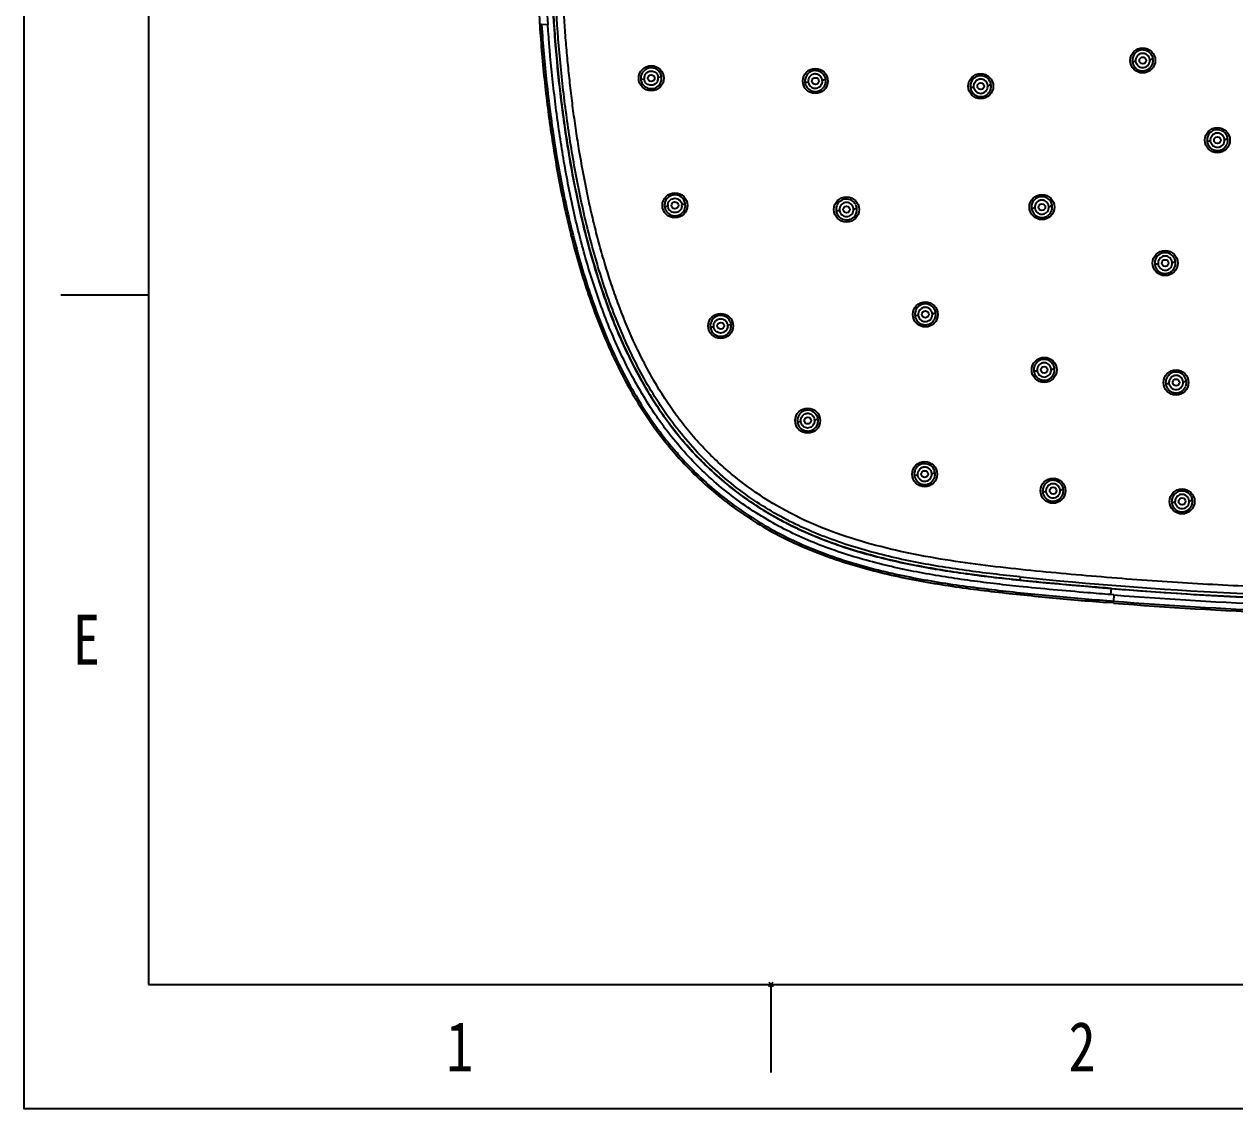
# Model space of a CAD drawing. Header units: inches. Extents: x 440 to 1212, y -520 to 27.
# Drawn here: x 440.1 to 618.9, y -519.3 to -359.1 of the extents above; entities that cross this region are included whole.
import ezdxf

# ---------------------------------------------------------------- set-up
doc = ezdxf.new("R2010")
doc.units = ezdxf.units.IN
doc.header["$LTSCALE"] = 1.21
doc.header["$MEASUREMENT"] = 0
doc.header["$PDMODE"] = 3
doc.header["$PDSIZE"] = 0.3125
doc.layers.get('0').update_dxf_attribs({"linetype": 'CONTINUOUS'})
doc.layers.add('FORM', color=7, linetype='CONTINUOUS')
doc.styles.get("Standard").update_dxf_attribs({"font": 'txt', "width": 0.8})

msp = doc.modelspace()

# ---------------------------------------------------------------- linework, layer by layer
at = {"color": 7, "linetype": 'Continuous'}
for p, q in [((516.22, -359.13), (516.5, -359.11)), ((516.22, -359.13), (516.23, -359.26)), ((516.5, -359.11), (516.51, -359.23)), ((517.43, -359.17), (516.51, -359.23)), ((603.73, -364.62), (604, -364.6)), ((606.8, -364.3), (606.53, -364.33)), ((531.16, -367.25), (531.64, -367.2)), ((533.95, -366.96), (533.73, -366.98)), ((534.23, -366.93), (533.95, -366.96)), ((555.39, -367.67), (555.65, -367.65)), ((555.65, -367.65), (555.87, -367.62)), ((558.19, -367.38), (557.96, -367.4)), ((558.46, -367.35), (558.19, -367.38)), ((582.88, -368.11), (582.61, -368.14)), ((579.82, -368.43), (580.08, -368.41)), ((614.76, -376.4), (615.03, -376.37)), ((617.83, -376.08), (617.56, -376.11)), ((534.66, -386.03), (534.93, -386.01)), ((534.93, -386.01), (535.14, -385.99)), ((537.46, -385.74), (537.23, -385.77)), ((537.73, -385.71), (537.46, -385.74)), ((591.91, -385.97), (591.64, -386)), ((560, -386.64), (560.26, -386.62)), ((563.06, -386.33), (562.79, -386.36)), ((588.85, -386.29), (589.11, -386.27)), ((607.04, -394.55), (607.31, -394.53)), ((610.11, -394.24), (609.84, -394.27)), ((571.63, -402.13), (571.89, -402.11)), ((574.7, -401.82), (574.43, -401.85)), ((541.42, -403.83), (541.68, -403.81)), ((544.48, -403.52), (544.21, -403.55)), ((589.19, -410.32), (589.45, -410.3)), ((592.25, -410.01), (591.99, -410.04)), ((608.66, -412.18), (608.92, -412.16)), ((611.72, -411.88), (611.46, -411.91)), ((554.27, -417.82), (554.53, -417.8)), ((557.33, -417.51), (557.06, -417.54)), ((574.61, -425.41), (574.34, -425.45)), ((571.54, -425.72), (571.8, -425.7)), ((590.49, -428.17), (590.75, -428.15)), ((593.56, -427.87), (593.29, -427.9)), ((609.55, -429.75), (609.81, -429.73)), ((612.61, -429.45), (612.35, -429.48)), ((587.17, -440.74), (587.12, -441.22)), ((600.6, -442.45), (600.52, -443.36)), ((599.93, -444.52), (599.95, -444.24)), ((600.93, -444.6), (599.93, -444.52)), ((599.95, -444.24), (600.28, -444.27)), ((600.28, -444.27), (600.62, -444.29)), ((601.02, -443.4), (600.52, -443.36)), ((600.62, -444.29), (600.95, -444.32)), ((601.02, -443.4), (600.95, -444.32))]:
    msp.add_line(p, q, dxfattribs=at)
for centre, radius in [((605.27, -364.46), 1.85), ((605.27, -364.46), 0.499), ((532.69, -367.09), 1.85), ((556.92, -367.51), 1.85), ((581.35, -368.27), 1.85), ((532.7, -367.09), 0.499), ((556.93, -367.51), 0.499), ((581.35, -368.27), 0.499), ((616.3, -376.24), 1.85), ((616.3, -376.24), 0.499), ((536.19, -385.87), 1.85), ((590.38, -386.13), 1.85), ((536.2, -385.87), 0.499), ((561.53, -386.48), 1.85), ((561.53, -386.48), 0.499), ((590.38, -386.13), 0.499), ((608.58, -394.4), 1.85), ((608.58, -394.39), 0.499), ((573.16, -401.98), 1.85), ((542.95, -403.68), 1.85), ((573.17, -401.97), 0.499), ((542.95, -403.67), 0.499), ((590.72, -410.17), 1.85), ((590.72, -410.16), 0.499), ((610.19, -412.03), 1.85), ((610.19, -412.02), 0.499), ((555.8, -417.67), 1.85), ((555.8, -417.66), 0.499), ((573.07, -425.57), 1.85), ((573.07, -425.56), 0.499), ((592.02, -428.02), 1.85), ((592.03, -428.01), 0.499), ((611.08, -429.6), 1.85), ((611.08, -429.59), 0.499)]:
    msp.add_circle(centre, radius, dxfattribs=at)
for centre, radius, start, end in [((695.44, -347.82), 179.58, 180.0613, 183.6104), ((693.93, -347.82), 176.87, 180.0644, 183.6805), ((605.28, -364.46), 1.55, 158.2813, 179.8975), ((605.23, -364.47), 1.51, 179.8079, 185.9543), ((605.27, -364.46), 1.54, 27.7076, 158.2094), ((593.24, -259.45), 105.69, 275.8399, 275.9621), ((605.27, -364.46), 1.05, 173.8996, 185.9393), ((597.25, -277.04), 87.78, 275.9255, 276.0722), ((605.26, -364.46), 1.05, 353.8997, 5.939), ((605.26, -364.46), 1.55, 6.0213, 27.6364), ((605.25, -364.46), 1.56, 338.387, 359.8474), ((605.29, -364.46), 1.51, 359.912, 5.9391), ((532.69, -367.09), 1.54, 27.783, 158.2327), ((532.68, -367.09), 1.55, 6.1074, 27.7129), ((556.93, -367.51), 1.54, 27.7482, 158.2206), ((532.7, -367.09), 1.55, 158.3047, 179.9121), ((532.66, -367.09), 1.51, 179.8229, 186.0061), ((532.7, -367.09), 1.55, 186.0926, 207.7066), ((532.69, -367.09), 1.54, 207.7782, 338.2705), ((532.68, -367.09), 1.55, 338.3402, 359.9533), ((532.72, -367.09), 1.51, 359.895, 6.026), ((556.94, -367.51), 1.55, 158.2927, 179.904), ((556.89, -367.51), 1.51, 179.8149, 185.9811), ((556.93, -367.51), 1.55, 186.0672, 207.6855), ((556.93, -367.51), 1.54, 207.7568, 338.2738), ((556.92, -367.51), 1.05, 173.7149, 185.9697), ((556.91, -367.51), 1.05, 353.715, 5.9695), ((556.92, -367.51), 1.55, 6.068, 27.6776), ((556.92, -367.51), 1.55, 338.3436, 359.9613), ((556.95, -367.51), 1.51, 359.9041, 5.9865), ((581.36, -368.27), 1.55, 158.2798, 179.8951), ((581.35, -368.27), 1.54, 27.7114, 158.2077), ((581.35, -368.27), 1.05, 173.8932, 185.9408), ((574, -287.16), 81.44, 275.9123, 276.071), ((581.34, -368.27), 1.05, 353.8933, 5.9406), ((581.34, -368.27), 1.55, 6.0266, 27.6404), ((581.38, -368.27), 1.51, 359.9139, 5.9448), ((581.32, -368.28), 1.51, 179.8061, 185.9556), ((569.01, -260.28), 108.69, 275.8445, 275.963), ((581.33, -368.27), 1.56, 338.3886, 359.8491), ((616.3, -376.24), 1.54, 27.628, 158.1746), ((616.31, -376.24), 1.55, 158.247, 179.8704), ((616.27, -376.24), 1.51, 179.7896, 183.8443), ((616.24, -376.24), 1.49, 183.8492, 185.9098), ((609.8, -323.53), 53.1, 275.6486, 275.8922), ((616.3, -376.24), 1.05, 173.8326, 185.8669), ((612.25, -326.55), 49.85, 275.854, 276.1119), ((616.29, -376.24), 1.05, 353.8327, 5.8666), ((616.29, -376.24), 1.55, 5.9338, 27.5561), ((616.28, -376.23), 1.56, 338.4015, 359.8745), ((616.34, -376.23), 1.5, 3.8756, 5.8641), ((616.32, -376.24), 1.52, 359.946, 3.8717), ((536.21, -385.88), 1.55, 158.2772, 179.8908), ((536.16, -385.88), 1.51, 179.8027, 185.957), ((536.21, -385.87), 1.55, 186.0427, 207.6655), ((536.2, -385.87), 1.54, 27.7183, 158.2048), ((536.19, -385.88), 1.05, 173.6019, 185.94), ((536.18, -385.88), 1.05, 353.602, 5.9399), ((536.19, -385.88), 1.55, 6.0363, 27.6476), ((536.19, -385.87), 1.55, 338.3517, 359.9743), ((536.22, -385.87), 1.51, 359.9174, 5.9553), ((561.54, -386.49), 1.55, 158.2545, 179.8741), ((561.53, -386.48), 1.54, 27.6598, 158.1818), ((561.52, -386.49), 1.55, 5.9711, 27.5885), ((590.39, -386.13), 1.55, 158.2328, 179.858), ((590.38, -386.13), 1.54, 27.603, 158.1599), ((590.38, -386.14), 1.05, 173.8015, 185.8428), ((587.24, -344.98), 41.26, 275.8114, 276.124), ((590.37, -386.14), 1.05, 353.8016, 5.8425), ((590.37, -386.13), 1.55, 5.9077, 27.5311), ((590.42, -386.13), 1.5, 3.8628, 5.8385), ((590.4, -386.13), 1.52, 359.9584, 3.8589), ((536.2, -385.87), 1.54, 207.7367, 338.2823), ((561.5, -386.49), 1.51, 179.7941, 183.8591), ((561.48, -386.49), 1.49, 183.8641, 185.9299), ((561.54, -386.48), 1.55, 185.9993, 207.6298), ((561.53, -386.48), 1.54, 207.7005, 338.2909), ((553.82, -322.29), 64.65, 275.7144, 275.913), ((561.53, -386.49), 1.05, 173.8416, 185.8913), ((554.24, -306.03), 80.78, 275.921, 276.0824), ((561.52, -386.49), 1.05, 353.8417, 5.8912), ((561.52, -386.48), 1.55, 338.3603, 359.991), ((561.57, -386.48), 1.5, 3.8996, 5.9027), ((561.55, -386.48), 1.52, 359.9414, 3.8956), ((590.35, -386.13), 1.51, 179.7781, 183.8267), ((590.33, -386.14), 1.49, 183.8317, 185.8891), ((584.67, -340.88), 45.6, 275.5836, 275.8664), ((590.36, -386.13), 1.56, 338.4091, 359.8864), ((608.58, -394.4), 1.54, 27.5281, 158.1278), ((608.59, -394.4), 1.55, 158.2011, 179.8333), ((608.55, -394.4), 1.51, 179.7539, 183.7813), ((608.53, -394.4), 1.49, 183.7862, 185.8327), ((604.25, -362.21), 32.46, 275.4037, 275.8019), ((608.58, -394.4), 1.05, 173.7394, 185.775), ((606.49, -363.26), 31.19, 275.75, 276.1624), ((608.57, -394.4), 1.05, 353.7395, 5.7746), ((608.57, -394.4), 1.55, 5.8248, 27.4555), ((608.56, -394.39), 1.56, 338.4224, 359.9114), ((608.62, -394.39), 1.5, 3.8163, 5.7549), ((608.6, -394.39), 1.52, 359.984, 3.8125), ((542.95, -403.67), 1.54, 27.6395, 158.1715), ((573.18, -401.98), 1.55, 158.2115, 179.8407), ((573.14, -401.98), 1.51, 179.7619, 183.7982), ((573.11, -401.98), 1.49, 183.8031, 185.8542), ((573.17, -401.97), 1.54, 27.5582, 158.1382), ((568.39, -365.55), 36.73, 275.4741, 275.8248), ((573.16, -401.98), 1.05, 173.7583, 185.8008), ((570.85, -368.65), 33.39, 275.7602, 276.147), ((573.16, -401.98), 1.05, 353.7584, 5.8005), ((573.16, -401.98), 1.55, 5.8591, 27.4859), ((573.15, -401.97), 1.56, 338.4204, 359.9041), ((573.21, -401.97), 1.5, 3.837, 5.7901), ((573.19, -401.97), 1.52, 359.9766, 3.8332), ((542.96, -403.68), 1.55, 158.2444, 179.8657), ((542.92, -403.68), 1.51, 179.7864, 183.8457), ((542.9, -403.68), 1.49, 183.8507, 185.9136), ((542.96, -403.67), 1.55, 185.9826, 207.6162), ((536.11, -347.69), 56.4, 275.6698, 275.8932), ((542.95, -403.68), 1.05, 173.8209, 185.872), ((536.95, -335.51), 68.42, 275.901, 276.0918), ((542.94, -403.68), 1.05, 353.821, 5.8719), ((542.94, -403.68), 1.55, 5.9493, 27.568), ((542.94, -403.67), 1.55, 338.3653, 359.9993), ((542.99, -403.67), 1.5, 3.8883, 5.8813), ((542.97, -403.67), 1.52, 359.9501, 3.8843), ((542.95, -403.67), 1.54, 207.6868, 338.2961), ((590.72, -410.16), 1.54, 27.4699, 158.1003), ((590.73, -410.17), 1.55, 158.1742, 179.8116), ((590.69, -410.17), 1.51, 179.733, 183.7448), ((590.67, -410.17), 1.49, 183.7496, 185.7881), ((587.02, -383.9), 26.51, 275.2618, 275.7488), ((590.72, -410.17), 1.05, 173.683, 185.7212), ((589.24, -384.77), 25.42, 275.6862, 276.1928), ((590.71, -410.17), 1.05, 353.6831, 5.7208), ((590.71, -410.17), 1.55, 5.7615, 27.3969), ((590.71, -410.16), 1.55, 338.3876, 359.9814), ((590.76, -410.16), 1.5, 3.7826, 5.6923), ((590.74, -410.16), 1.52, 0.007, 3.7789), ((610.16, -412.03), 1.51, 179.7169, 183.7151), ((610.14, -412.03), 1.49, 183.7199, 185.7514), ((606.86, -389.33), 22.93, 275.1433, 275.7075), ((610.19, -412.04), 1.05, 173.6415, 185.677), ((609.01, -389.5), 22.54, 275.6482, 276.2185), ((610.19, -412.04), 1.05, 353.6416, 5.6765), ((610.18, -412.02), 1.55, 338.3958, 359.9979), ((610.23, -412.02), 1.5, 3.7519, 5.6374), ((610.21, -412.02), 1.52, 0.0237, 3.7483), ((555.8, -417.66), 1.54, 27.5421, 158.1303), ((555.81, -417.67), 1.55, 158.2038, 179.8344), ((555.77, -417.67), 1.51, 179.7561, 183.7881), ((555.75, -417.67), 1.49, 183.793, 185.8419), ((555.81, -417.66), 1.55, 185.9102, 207.557), ((555.8, -417.66), 1.54, 207.627, 338.3138), ((551.27, -383.54), 34.41, 275.4359, 275.8099), ((555.8, -417.67), 1.05, 173.7422, 185.785), ((553.72, -386.58), 31.14, 275.7415, 276.1564), ((555.79, -417.67), 1.05, 353.7423, 5.7848), ((555.79, -417.67), 1.55, 5.8417, 27.4698), ((555.79, -417.66), 1.55, 338.3827, 0.0304), ((555.84, -417.66), 1.5, 3.8279, 5.7731), ((555.82, -417.66), 1.52, 359.983, 3.8241), ((573.08, -425.57), 1.55, 158.1616, 179.8014), ((573.07, -425.57), 1.54, 27.4425, 158.0875), ((573.06, -425.57), 1.55, 5.7315, 27.3691), ((573.11, -425.56), 1.5, 3.7665, 5.6625), ((573.05, -425.57), 1.51, 179.7237, 183.7281), ((573.02, -425.57), 1.49, 183.733, 185.7677), ((569.59, -401.36), 24.44, 275.1967, 275.725), ((573.07, -425.57), 1.05, 173.6563, 185.6943), ((571.81, -402.17), 23.41, 275.6602, 276.2103), ((573.07, -425.57), 1.05, 353.6564, 5.6939), ((573.06, -425.56), 1.55, 338.3944, 359.9921), ((573.1, -425.56), 1.52, 0.0179, 3.7629), ((592.03, -428.02), 1.54, 27.3684, 158.0541), ((592.04, -428.02), 1.55, 158.1287, 179.7751), ((592, -428.02), 1.51, 179.6983, 183.6824), ((591.97, -428.02), 1.49, 183.6872, 185.7115), ((589, -408.21), 20.01, 275.0145, 275.6607), ((592.03, -428.03), 1.05, 173.5895, 185.6271), ((591.15, -408.35), 19.66, 275.5955, 276.2493), ((592.02, -428.03), 1.05, 353.5897, 5.6266), ((592.02, -428.02), 1.55, 5.6498, 27.2944), ((592.01, -428.01), 1.55, 338.4073, 0.0185), ((592.07, -428.01), 1.5, 3.7208, 5.5797), ((592.05, -428.01), 1.52, 0.0446, 3.7172), ((611.09, -429.6), 1.55, 158.1056, 179.7567), ((611.08, -429.6), 1.54, 27.3158, 158.0306), ((611.07, -429.6), 1.55, 5.5917, 27.2413), ((611.05, -429.6), 1.51, 179.6801, 183.6498), ((611.03, -429.6), 1.49, 183.6545, 185.6715), ((608.3, -412.06), 17.73, 274.8851, 275.6152), ((611.08, -429.61), 1.05, 173.5422, 185.5797), ((610.41, -411.91), 17.68, 275.5498, 276.2764), ((611.08, -429.61), 1.05, 353.5424, 5.579), ((611.07, -429.59), 1.55, 338.4165, 0.037), ((611.12, -429.59), 1.5, 3.6882, 5.5209), ((611.1, -429.59), 1.52, 0.0634, 3.6848), ((649.34, 166.5), 610.9, 264.15441, 269.99604), ((649.25, 164.92), 608.83, 264.14675, 270.00363), ((646.46, 117.46), 561.79, 265.3175, 265.762), ((647.02, 125.09), 569.44, 265.7624, 266.3699), ((647.89, 138.97), 583.35, 266.37143, 267.78133), ((649.32, 166.47), 612.99, 265.47229, 269.99754), ((649.37, 167.62), 613.86, 265.47623, 269.99328), ((648.75, 152.49), 597.8, 265.42018, 270.05164)]:
    msp.add_arc(centre, radius, start, end, dxfattribs=at)
for points, knots in [([(517.98, -348), (517.99, -349.41), (518.03, -352.21), (518.17, -356.41), (518.42, -360.59), (518.77, -364.77), (519.14, -368.24), (519.48, -371.01), (519.84, -373.78), (520.36, -377.24), (521.3, -382.73), (522.47, -388.17), (523.89, -393.53), (525.1, -397.49), (526.47, -401.39), (528, -405.2), (529.73, -408.92), (531.65, -412.52), (533.43, -415.4), (534.98, -417.61), (536.59, -419.75), (538.76, -422.3), (541.6, -425.14), (544.66, -427.75), (547.92, -430.1), (550.79, -431.84), (553.17, -433.09), (555.6, -434.25), (558.72, -435.53), (563.87, -437.27), (570.55, -438.93), (578.77, -440.29), (584.32, -440.93), (587.12, -441.22)], [0, 0, 0, 0, 0.031883, 0.063739, 0.095548, 0.127315, 0.159069, 0.174951, 0.19084, 0.222622, 0.254378, 0.317672, 0.349173, 0.380561, 0.411831, 0.44299, 0.474059, 0.505005, 0.53577, 0.551081, 0.566348, 0.596783, 0.627174, 0.657614, 0.688116, 0.718643, 0.733907, 0.74918, 0.779805, 0.810615, 0.872903, 0.936074, 1, 1, 1, 1]), ([(579.36, -440.31), (578.07, -440.13), (575.51, -439.74), (571.68, -439.06), (567.87, -438.25), (564.1, -437.28), (560.38, -436.12), (556.73, -434.75), (553.19, -433.14), (549.78, -431.27), (546.53, -429.13), (543.44, -426.75), (540.55, -424.14), (537.89, -421.32), (535.44, -418.3), (533.23, -415.1), (531.23, -411.76), (529.45, -408.33), (527.85, -404.84), (526.43, -401.28), (525.17, -397.66), (523.66, -392.77), (522.08, -386.55), (520.85, -380.24), (520.04, -375.14), (519.34, -370.03), (518.64, -363.62), (518.11, -355.9), (517.98, -350.74), (517.98, -348.16)], [0, 0, 0, 0, 0.031416, 0.062802, 0.094183, 0.12561, 0.157107, 0.18857, 0.219908, 0.251137, 0.282531, 0.314091, 0.345457, 0.376671, 0.40794, 0.439424, 0.470892, 0.502044, 0.532999, 0.563882, 0.594767, 0.625704, 0.687799, 0.750156, 0.781392, 0.812629, 0.875053, 0.937476, 1, 1, 1, 1]), ([(587.17, -440.74), (584.5, -440.47), (579.16, -439.85), (572.51, -438.78), (567.22, -437.61), (563.26, -436.54), (559.33, -435.25), (556.13, -433.96), (553.64, -432.79), (551.19, -431.51), (548.23, -429.73), (544.86, -427.29), (541.7, -424.59), (538.79, -421.63), (536.14, -418.44), (533.75, -415.05), (531.62, -411.49), (529.73, -407.83), (528.05, -404.09), (526.57, -400.27), (524.82, -395.1), (523.38, -389.83), (522.18, -384.5), (521.4, -380.49), (520.73, -376.47), (519.95, -371.09), (519.17, -364.33), (518.59, -356.18), (518.46, -350.73), (518.46, -348)], [0, 0, 0, 0, 0.061371, 0.122921, 0.153934, 0.185237, 0.216746, 0.248299, 0.264063, 0.279822, 0.311407, 0.343127, 0.374828, 0.406397, 0.437896, 0.469562, 0.501191, 0.532566, 0.563798, 0.594982, 0.626179, 0.688674, 0.719893, 0.751019, 0.782082, 0.813134, 0.875329, 0.937634, 1, 1, 1, 1]), ([(649.29, -442.83), (647.3, -442.83), (643.3, -442.81), (637.32, -442.72), (631.33, -442.57), (625.34, -442.36), (619.36, -442.1), (613.38, -441.77), (607.4, -441.39), (601.43, -440.95), (595.46, -440.45), (589.5, -439.89), (583.54, -439.27), (577.6, -438.5), (571.69, -437.49), (565.85, -436.16), (560.11, -434.41), (554.56, -432.13), (549.32, -429.2), (545.29, -426.24), (542.3, -423.6), (540.18, -421.47), (538.2, -419.22), (535.75, -416.07), (533.58, -412.71), (531.67, -409.2), (529.9, -405.62), (528.36, -401.93), (527.01, -398.17), (526.09, -395.32), (525.25, -392.45), (524.48, -389.55), (523.78, -386.64), (522.94, -382.74), (522.22, -378.81), (521.6, -374.87), (521.18, -371.9), (520.81, -368.93), (520.54, -366.45), (520.34, -364.46), (520.21, -362.97), (520.08, -361.48), (519.97, -359.98), (519.88, -358.49), (519.79, -356.99), (519.73, -355.75), (519.69, -354.75), (519.65, -353.75), (519.62, -352.51), (519.59, -351.26), (519.57, -350.26), (519.55, -349.26), (519.55, -348.51), (519.55, -348.02)], [0, 0, 0, 0, 0.03125, 0.062501, 0.093751, 0.125001, 0.156252, 0.187502, 0.218752, 0.250003, 0.281253, 0.312503, 0.343754, 0.375004, 0.406255, 0.437504, 0.468754, 0.500001, 0.531246, 0.562489, 0.578118, 0.593747, 0.609375, 0.625003, 0.656247, 0.671874, 0.6875, 0.718747, 0.734372, 0.749998, 0.765624, 0.781249, 0.796874, 0.8125, 0.843749, 0.859374, 0.874999, 0.890624, 0.906249, 0.914062, 0.921874, 0.929687, 0.937499, 0.945312, 0.953124, 0.960937, 0.964843, 0.96875, 0.976562, 0.984375, 0.988281, 0.992187, 1, 1, 1, 1]), ([(516.23, -359.26), (516.41, -362.1), (516.78, -366.36), (517.46, -372.02), (518.06, -376.25), (518.75, -380.47), (519.82, -386.07), (521.14, -391.62), (522.75, -397.09), (524.12, -401.14), (525.67, -405.12), (527.42, -409.03), (529.38, -412.83), (532.32, -417.71), (536.66, -423.4), (542.91, -429.29), (550.03, -434.08), (557.85, -437.62), (564.68, -439.69), (570.24, -440.95), (574.45, -441.72), (578.67, -442.36), (582.91, -442.9), (587.16, -443.36), (591.41, -443.78), (595.67, -444.17), (598.51, -444.41), (599.93, -444.52)], [0, 0, 0, 0, 0.062493, 0.093747, 0.125003, 0.156256, 0.187505, 0.250004, 0.281258, 0.312516, 0.343773, 0.375035, 0.406301, 0.437563, 0.500056, 0.562545, 0.625032, 0.687524, 0.750017, 0.781271, 0.812523, 0.843772, 0.875018, 0.906266, 0.937512, 0.968756, 1, 1, 1, 1]), ([(516.51, -359.23), (516.6, -360.65), (516.81, -363.48), (517.23, -367.72), (517.74, -371.95), (518.33, -376.17), (519.02, -380.38), (519.82, -384.56), (520.75, -388.72), (521.8, -392.85), (523, -396.94), (524.82, -402.33), (526.99, -407.59), (529.61, -412.64), (531.81, -416.3), (533.86, -419.21), (535.63, -421.44), (537.49, -423.59), (539.97, -426.14), (543.2, -428.94), (546.65, -431.45), (550.29, -433.68), (554.1, -435.61), (558.04, -437.25), (562.08, -438.62), (566.19, -439.75), (570.35, -440.68), (574.54, -441.45), (578.76, -442.09), (582.98, -442.62), (587.22, -443.09), (591.46, -443.51), (595.7, -443.89), (598.53, -444.13), (599.95, -444.24)], [0, 0, 0, 0, 0.031235, 0.062474, 0.093715, 0.124952, 0.156189, 0.187429, 0.218669, 0.249911, 0.281155, 0.312402, 0.3749, 0.406161, 0.437437, 0.468704, 0.484338, 0.499975, 0.531247, 0.56252, 0.593797, 0.625071, 0.656336, 0.687604, 0.718858, 0.750103, 0.781345, 0.812584, 0.843822, 0.875058, 0.906295, 0.937531, 0.968766, 1, 1, 1, 1]), ([(587, -442.15), (585.74, -442.02), (583.21, -441.74), (579.43, -441.25), (575.66, -440.69), (571.9, -440.04), (568.16, -439.25), (564.44, -438.32), (560.76, -437.21), (557.14, -435.9), (553.61, -434.36), (550.2, -432.57), (546.93, -430.52), (543.82, -428.23), (540.88, -425.72), (538.16, -422.99), (536.08, -420.56), (534.52, -418.52), (533.03, -416.43), (531.31, -413.72), (529.45, -410.37), (527.79, -406.95), (525.81, -402.32), (523.73, -396.39), (521.73, -389.11), (520.42, -382.95), (519.56, -377.98), (518.98, -374.23), (518.49, -370.48), (517.91, -365.46), (517.59, -361.69), (517.43, -359.17)], [0, 0, 0, 0, 0.031221, 0.062448, 0.09369, 0.124959, 0.156274, 0.187676, 0.219202, 0.250781, 0.282322, 0.313772, 0.345314, 0.377078, 0.408754, 0.440238, 0.47169, 0.487457, 0.503274, 0.534936, 0.566322, 0.597399, 0.628318, 0.690001, 0.7518, 0.813788, 0.844835, 0.875893, 0.90694, 0.937967, 1, 1, 1, 1]), ([(603.73, -364.62), (603.74, -364.67), (603.77, -364.86), (603.84, -365.05), (603.9, -365.18)], [0, 0, 0, 0, 0.251343, 1, 1, 1, 1]), ([(606.31, -364.35), (606.29, -364.23), (606.24, -364.04), (606.1, -363.82), (605.93, -363.63), (605.7, -363.5), (605.46, -363.43), (605.26, -363.41), (605.07, -363.43), (604.83, -363.49), (604.6, -363.63), (604.43, -363.82), (604.29, -364.04), (604.24, -364.23), (604.22, -364.35)], [0, 0, 0, 0, 0.124763, 0.187349, 0.250009, 0.374811, 0.437427, 0.500078, 0.562721, 0.625318, 0.75009, 0.812723, 0.875298, 1, 1, 1, 1]), ([(604.22, -364.57), (604.24, -364.7), (604.29, -364.89), (604.43, -365.11), (604.6, -365.29), (604.88, -365.46), (605.26, -365.54), (605.65, -365.47), (605.98, -365.26), (606.22, -364.95), (606.29, -364.7), (606.31, -364.58)], [0, 0, 0, 0, 0.12495, 0.187647, 0.250406, 0.375398, 0.500341, 0.625247, 0.750227, 0.875089, 1, 1, 1, 1]), ([(531.74, -366.64), (531.76, -366.59), (531.82, -366.49), (531.93, -366.36), (532.05, -366.24), (532.2, -366.15), (532.36, -366.09), (532.58, -366.04), (532.86, -366.04), (533.19, -366.15), (533.42, -366.32), (533.56, -366.5), (533.64, -366.65), (533.69, -366.81), (533.72, -366.92), (533.73, -366.98)], [0, 0, 0, 0, 0.062602, 0.125304, 0.187639, 0.250051, 0.31278, 0.375551, 0.50023, 0.624864, 0.749836, 0.812368, 0.874812, 0.93747, 1, 1, 1, 1]), ([(603.9, -365.18), (603.97, -365.31), (604.1, -365.49), (604.32, -365.68), (604.56, -365.84), (604.84, -365.95), (605.13, -366), (605.42, -366.01), (605.78, -365.93), (606.18, -365.73), (606.5, -365.43), (606.64, -365.17), (606.7, -365.03)], [0, 0, 0, 0, 0.124667, 0.187067, 0.249554, 0.374547, 0.437183, 0.499698, 0.624231, 0.749109, 0.87464, 1, 1, 1, 1]), ([(531.74, -366.64), (531.7, -366.72), (531.64, -366.91), (531.63, -367.1), (531.64, -367.2)], [0, 0, 0, 0, 0.499993, 1, 1, 1, 1]), ([(533.63, -367.54), (533.6, -367.59), (533.54, -367.69), (533.44, -367.82), (533.31, -367.94), (533.17, -368.03), (533.01, -368.09), (532.79, -368.14), (532.5, -368.14), (532.18, -368.03), (531.95, -367.86), (531.81, -367.68), (531.7, -367.48), (531.66, -367.31), (531.64, -367.2)], [0, 0, 0, 0, 0.062604, 0.125317, 0.187688, 0.250135, 0.312876, 0.375658, 0.50038, 0.62505, 0.750009, 0.812587, 0.875095, 1, 1, 1, 1]), ([(533.63, -367.54), (533.67, -367.46), (533.73, -367.27), (533.74, -367.08), (533.73, -366.98)], [0, 0, 0, 0, 0.499992, 1, 1, 1, 1]), ([(557.96, -367.4), (557.95, -367.28), (557.89, -367.09), (557.76, -366.87), (557.58, -366.68), (557.36, -366.55), (557.11, -366.48), (556.92, -366.46), (556.73, -366.47), (556.48, -366.54), (556.26, -366.68), (556.08, -366.87), (555.95, -367.08), (555.89, -367.27), (555.87, -367.4)], [0, 0, 0, 0, 0.12477, 0.187358, 0.250019, 0.374819, 0.437433, 0.500081, 0.56272, 0.625314, 0.750084, 0.812716, 0.875292, 1, 1, 1, 1]), ([(555.87, -367.62), (555.89, -367.75), (555.94, -367.94), (556.08, -368.15), (556.25, -368.34), (556.53, -368.51), (556.91, -368.59), (557.3, -368.52), (557.63, -368.31), (557.87, -368), (557.94, -367.75), (557.96, -367.63)], [0, 0, 0, 0, 0.124956, 0.187655, 0.250414, 0.375405, 0.500344, 0.625244, 0.750221, 0.875083, 1, 1, 1, 1]), ([(582.39, -368.17), (582.37, -368.04), (582.32, -367.85), (582.18, -367.63), (582.01, -367.44), (581.78, -367.31), (581.54, -367.24), (581.35, -367.22), (581.15, -367.24), (580.91, -367.31), (580.68, -367.44), (580.51, -367.63), (580.37, -367.85), (580.32, -368.04), (580.3, -368.16)], [0, 0, 0, 0, 0.124766, 0.187353, 0.250014, 0.374816, 0.437432, 0.500082, 0.562724, 0.625319, 0.750089, 0.812722, 0.875297, 1, 1, 1, 1]), ([(579.82, -368.43), (579.82, -368.48), (579.85, -368.67), (579.92, -368.86), (579.99, -368.99)], [0, 0, 0, 0, 0.251342, 1, 1, 1, 1]), ([(579.99, -368.99), (580.05, -369.12), (580.18, -369.3), (580.4, -369.49), (580.65, -369.65), (580.92, -369.76), (581.21, -369.81), (581.5, -369.82), (581.86, -369.75), (582.26, -369.54), (582.58, -369.24), (582.73, -368.98), (582.78, -368.84)], [0, 0, 0, 0, 0.124647, 0.187039, 0.249519, 0.374501, 0.437132, 0.499645, 0.624181, 0.749069, 0.874616, 1, 1, 1, 1]), ([(580.3, -368.38), (580.32, -368.51), (580.37, -368.7), (580.51, -368.92), (580.68, -369.1), (580.96, -369.28), (581.34, -369.35), (581.73, -369.28), (582.06, -369.07), (582.3, -368.76), (582.37, -368.51), (582.39, -368.39)], [0, 0, 0, 0, 0.124953, 0.187651, 0.250411, 0.375403, 0.500344, 0.625249, 0.750226, 0.875087, 1, 1, 1, 1]), ([(617.34, -376.14), (617.32, -376.01), (617.27, -375.82), (617.13, -375.6), (616.96, -375.41), (616.74, -375.28), (616.49, -375.21), (616.3, -375.19), (616.1, -375.2), (615.86, -375.27), (615.63, -375.41), (615.46, -375.6), (615.32, -375.81), (615.27, -376), (615.25, -376.13)], [0, 0, 0, 0, 0.124761, 0.187346, 0.250007, 0.37481, 0.437428, 0.50008, 0.562724, 0.625321, 0.750094, 0.812726, 0.875301, 1, 1, 1, 1]), ([(614.76, -376.4), (614.77, -376.45), (614.8, -376.64), (614.87, -376.83), (614.93, -376.95)], [0, 0, 0, 0, 0.251352, 1, 1, 1, 1]), ([(614.93, -376.95), (615, -377.08), (615.13, -377.26), (615.35, -377.46), (615.59, -377.62), (615.87, -377.73), (616.16, -377.78), (616.45, -377.79), (616.81, -377.71), (617.2, -377.51), (617.53, -377.2), (617.67, -376.94), (617.73, -376.81)], [0, 0, 0, 0, 0.124685, 0.187091, 0.249583, 0.374579, 0.437214, 0.499727, 0.624255, 0.749126, 0.874651, 1, 1, 1, 1]), ([(615.25, -376.35), (615.27, -376.48), (615.32, -376.67), (615.45, -376.88), (615.63, -377.07), (615.91, -377.24), (616.29, -377.32), (616.68, -377.25), (617.01, -377.04), (617.25, -376.73), (617.32, -376.48), (617.34, -376.36)], [0, 0, 0, 0, 0.124948, 0.187645, 0.250404, 0.375397, 0.500342, 0.625251, 0.750231, 0.875091, 1, 1, 1, 1]), ([(535.14, -385.76), (535.15, -385.7), (535.18, -385.57), (535.25, -385.39), (535.35, -385.23), (535.53, -385.04), (535.81, -384.87), (536.19, -384.8), (536.58, -384.88), (536.91, -385.08), (537.14, -385.39), (537.22, -385.64), (537.23, -385.77)], [0, 0, 0, 0, 0.062672, 0.125432, 0.188016, 0.250765, 0.375806, 0.500596, 0.625396, 0.750247, 0.875149, 1, 1, 1, 1]), ([(537.23, -385.99), (537.22, -386.06), (537.19, -386.18), (537.12, -386.36), (537.02, -386.53), (536.85, -386.71), (536.57, -386.88), (536.18, -386.95), (535.8, -386.88), (535.47, -386.67), (535.23, -386.36), (535.16, -386.11), (535.14, -385.99)], [0, 0, 0, 0, 0.062658, 0.125426, 0.188043, 0.250801, 0.375827, 0.500651, 0.625436, 0.750253, 0.875209, 1, 1, 1, 1]), ([(562.57, -386.38), (562.55, -386.25), (562.5, -386.06), (562.36, -385.85), (562.19, -385.66), (561.97, -385.52), (561.72, -385.45), (561.53, -385.43), (561.33, -385.45), (561.09, -385.52), (560.86, -385.65), (560.69, -385.84), (560.55, -386.06), (560.5, -386.25), (560.48, -386.37)], [0, 0, 0, 0, 0.124768, 0.187357, 0.25002, 0.374824, 0.437441, 0.500091, 0.562732, 0.625327, 0.750094, 0.812724, 0.875298, 1, 1, 1, 1]), ([(591.42, -386.03), (591.4, -385.9), (591.35, -385.71), (591.22, -385.49), (591.04, -385.31), (590.82, -385.17), (590.57, -385.1), (590.38, -385.08), (590.19, -385.1), (589.94, -385.17), (589.72, -385.3), (589.54, -385.49), (589.4, -385.71), (589.35, -385.9), (589.33, -386.02)], [0, 0, 0, 0, 0.124764, 0.18735, 0.250012, 0.374817, 0.437436, 0.500088, 0.562731, 0.625328, 0.750098, 0.812729, 0.875302, 1, 1, 1, 1]), ([(560.48, -386.6), (560.5, -386.72), (560.55, -386.91), (560.69, -387.13), (560.86, -387.32), (561.14, -387.49), (561.52, -387.56), (561.91, -387.49), (562.24, -387.29), (562.48, -386.98), (562.55, -386.73), (562.57, -386.6)], [0, 0, 0, 0, 0.124955, 0.187655, 0.250416, 0.375411, 0.500353, 0.625256, 0.750231, 0.875089, 1, 1, 1, 1]), ([(588.85, -386.29), (588.85, -386.34), (588.88, -386.53), (588.95, -386.72), (589.02, -386.85)], [0, 0, 0, 0, 0.251353, 1, 1, 1, 1]), ([(589.02, -386.85), (589.08, -386.97), (589.21, -387.15), (589.43, -387.35), (589.67, -387.51), (589.95, -387.62), (590.24, -387.67), (590.53, -387.68), (590.89, -387.6), (591.29, -387.4), (591.61, -387.09), (591.76, -386.84), (591.81, -386.7)], [0, 0, 0, 0, 0.124669, 0.187068, 0.249555, 0.374542, 0.437173, 0.499684, 0.624212, 0.749091, 0.87463, 1, 1, 1, 1]), ([(589.33, -386.24), (589.35, -386.37), (589.4, -386.56), (589.54, -386.78), (589.71, -386.96), (589.99, -387.14), (590.37, -387.21), (590.76, -387.14), (591.09, -386.94), (591.33, -386.63), (591.4, -386.38), (591.42, -386.25)], [0, 0, 0, 0, 0.12495, 0.187648, 0.250409, 0.375405, 0.50035, 0.625257, 0.750235, 0.875092, 1, 1, 1, 1]), ([(607.04, -394.55), (607.05, -394.6), (607.08, -394.79), (607.15, -394.98), (607.21, -395.11)], [0, 0, 0, 0, 0.251361, 1, 1, 1, 1]), ([(607.21, -395.11), (607.28, -395.24), (607.41, -395.42), (607.63, -395.62), (607.87, -395.78), (608.15, -395.89), (608.44, -395.93), (608.73, -395.94), (609.09, -395.87), (609.49, -395.67), (609.81, -395.36), (609.96, -395.1), (610.01, -394.96)], [0, 0, 0, 0, 0.124689, 0.187096, 0.249589, 0.374582, 0.437214, 0.499724, 0.624247, 0.749117, 0.874648, 1, 1, 1, 1]), ([(609.62, -394.3), (609.6, -394.17), (609.55, -393.98), (609.42, -393.76), (609.24, -393.57), (609.02, -393.44), (608.77, -393.37), (608.58, -393.35), (608.39, -393.36), (608.14, -393.43), (607.92, -393.57), (607.74, -393.76), (607.6, -393.97), (607.55, -394.16), (607.53, -394.29)], [0, 0, 0, 0, 0.124759, 0.187344, 0.250006, 0.374812, 0.437432, 0.500086, 0.562731, 0.62533, 0.750102, 0.812733, 0.875305, 1, 1, 1, 1]), ([(607.53, -394.51), (607.55, -394.64), (607.6, -394.82), (607.73, -395.04), (607.91, -395.23), (608.19, -395.4), (608.57, -395.48), (608.96, -395.41), (609.29, -395.2), (609.53, -394.9), (609.6, -394.64), (609.62, -394.52)], [0, 0, 0, 0, 0.124946, 0.187643, 0.250402, 0.375399, 0.500348, 0.625259, 0.750239, 0.875096, 1, 1, 1, 1]), ([(571.63, -402.13), (571.64, -402.18), (571.67, -402.37), (571.73, -402.56), (571.8, -402.69)], [0, 0, 0, 0, 0.251356, 1, 1, 1, 1]), ([(574.2, -401.87), (574.19, -401.75), (574.14, -401.56), (574, -401.34), (573.83, -401.15), (573.6, -401.01), (573.36, -400.94), (573.16, -400.92), (572.97, -400.94), (572.72, -401.01), (572.5, -401.15), (572.33, -401.33), (572.19, -401.55), (572.13, -401.74), (572.12, -401.87)], [0, 0, 0, 0, 0.124764, 0.187351, 0.250014, 0.374822, 0.437441, 0.500094, 0.562738, 0.625334, 0.750103, 0.812732, 0.875304, 1, 1, 1, 1]), ([(572.12, -402.09), (572.13, -402.21), (572.18, -402.4), (572.32, -402.62), (572.49, -402.81), (572.77, -402.98), (573.16, -403.05), (573.54, -402.98), (573.88, -402.78), (574.12, -402.47), (574.19, -402.22), (574.2, -402.09)], [0, 0, 0, 0, 0.12495, 0.187649, 0.25041, 0.375409, 0.500357, 0.625264, 0.75024, 0.875094, 1, 1, 1, 1]), ([(541.9, -403.57), (541.91, -403.5), (541.94, -403.38), (542.01, -403.2), (542.11, -403.03), (542.24, -402.89), (542.39, -402.78), (542.63, -402.66), (542.95, -402.61), (543.33, -402.68), (543.66, -402.88), (543.9, -403.19), (543.97, -403.45), (543.99, -403.57)], [0, 0, 0, 0, 0.062654, 0.125379, 0.187904, 0.250616, 0.313435, 0.37613, 0.50085, 0.625596, 0.750393, 0.8752, 1, 1, 1, 1]), ([(543.99, -403.79), (543.98, -403.86), (543.95, -403.98), (543.88, -404.16), (543.78, -404.33), (543.6, -404.51), (543.32, -404.68), (542.94, -404.75), (542.55, -404.68), (542.22, -404.47), (541.99, -404.16), (541.91, -403.91), (541.9, -403.79)], [0, 0, 0, 0, 0.062679, 0.125441, 0.188015, 0.250763, 0.375824, 0.500623, 0.625427, 0.750266, 0.875176, 1, 1, 1, 1]), ([(571.8, -402.69), (571.87, -402.82), (572, -403), (572.21, -403.19), (572.46, -403.36), (572.74, -403.46), (573.02, -403.51), (573.32, -403.52), (573.68, -403.45), (574.07, -403.24), (574.4, -402.94), (574.54, -402.68), (574.6, -402.54)], [0, 0, 0, 0, 0.124668, 0.187066, 0.249551, 0.374536, 0.437165, 0.499674, 0.624201, 0.74908, 0.874625, 1, 1, 1, 1]), ([(591.76, -410.07), (591.75, -409.94), (591.69, -409.75), (591.56, -409.53), (591.38, -409.34), (591.16, -409.21), (590.92, -409.14), (590.72, -409.12), (590.53, -409.13), (590.28, -409.2), (590.06, -409.34), (589.88, -409.52), (589.75, -409.74), (589.69, -409.93), (589.67, -410.06)], [0, 0, 0, 0, 0.124758, 0.187343, 0.250005, 0.374814, 0.437436, 0.500091, 0.562738, 0.625337, 0.750108, 0.812738, 0.875309, 1, 1, 1, 1]), ([(589.19, -410.32), (589.19, -410.37), (589.22, -410.56), (589.29, -410.75), (589.36, -410.88)], [0, 0, 0, 0, 0.251366, 1, 1, 1, 1]), ([(589.36, -410.88), (589.42, -411.01), (589.55, -411.19), (589.77, -411.38), (590.01, -411.54), (590.29, -411.65), (590.58, -411.7), (590.87, -411.71), (591.23, -411.64), (591.63, -411.43), (591.95, -411.13), (592.1, -410.87), (592.15, -410.73)], [0, 0, 0, 0, 0.124689, 0.187095, 0.249587, 0.374578, 0.437208, 0.499716, 0.624238, 0.749108, 0.874643, 1, 1, 1, 1]), ([(589.67, -410.28), (589.69, -410.4), (589.74, -410.59), (589.88, -410.81), (590.05, -411), (590.33, -411.17), (590.71, -411.25), (591.1, -411.18), (591.43, -410.97), (591.67, -410.66), (591.74, -410.41), (591.76, -410.29)], [0, 0, 0, 0, 0.124945, 0.187641, 0.250402, 0.375402, 0.500354, 0.625266, 0.750245, 0.875099, 1, 1, 1, 1]), ([(611.56, -411.32), (611.49, -411.19), (611.32, -410.95), (610.97, -410.67), (610.55, -410.51), (610.11, -410.47), (609.68, -410.55), (609.29, -410.76), (608.96, -411.06), (608.82, -411.32), (608.76, -411.45)], [0, 0, 0, 0, 0.125097, 0.250804, 0.375982, 0.500725, 0.625494, 0.750623, 0.875414, 1, 1, 1, 1]), ([(611.23, -411.93), (611.22, -411.81), (611.17, -411.62), (611.03, -411.4), (610.86, -411.21), (610.63, -411.07), (610.39, -411), (610.2, -410.98), (610, -411), (609.76, -411.07), (609.53, -411.2), (609.36, -411.39), (609.22, -411.61), (609.16, -411.79), (609.15, -411.92)], [0, 0, 0, 0, 0.124754, 0.187337, 0.249999, 0.374807, 0.43743, 0.500086, 0.562734, 0.625335, 0.75011, 0.81274, 0.875311, 1, 1, 1, 1]), ([(608.76, -411.45), (608.71, -411.59), (608.66, -411.78), (608.65, -411.98), (608.65, -412.02)], [0, 0, 0, 0, 0.748603, 1, 1, 1, 1]), ([(608.66, -412.18), (608.66, -412.23), (608.69, -412.42), (608.76, -412.61), (608.83, -412.74)], [0, 0, 0, 0, 0.251372, 1, 1, 1, 1]), ([(608.83, -412.74), (608.89, -412.87), (609.02, -413.05), (609.24, -413.25), (609.48, -413.41), (609.76, -413.52), (610.05, -413.57), (610.34, -413.57), (610.71, -413.5), (611.1, -413.3), (611.42, -412.99), (611.57, -412.73), (611.62, -412.6)], [0, 0, 0, 0, 0.124701, 0.187112, 0.249608, 0.374603, 0.437234, 0.499741, 0.62426, 0.749126, 0.874655, 1, 1, 1, 1]), ([(609.14, -412.14), (609.16, -412.27), (609.21, -412.46), (609.35, -412.68), (609.52, -412.86), (609.8, -413.04), (610.18, -413.11), (610.57, -413.04), (610.9, -412.84), (611.14, -412.53), (611.22, -412.28), (611.23, -412.15)], [0, 0, 0, 0, 0.124941, 0.187636, 0.250395, 0.375395, 0.500349, 0.625265, 0.750247, 0.875101, 1, 1, 1, 1]), ([(611.72, -411.88), (611.72, -411.83), (611.69, -411.63), (611.63, -411.45), (611.56, -411.32)], [0, 0, 0, 0, 0.250945, 1, 1, 1, 1]), ([(556.84, -417.56), (556.82, -417.44), (556.77, -417.25), (556.63, -417.03), (556.46, -416.84), (556.24, -416.7), (555.99, -416.63), (555.8, -416.62), (555.61, -416.63), (555.36, -416.7), (555.13, -416.84), (554.96, -417.02), (554.82, -417.24), (554.77, -417.43), (554.75, -417.56)], [0, 0, 0, 0, 0.124764, 0.187351, 0.250015, 0.374824, 0.437444, 0.500097, 0.56274, 0.625337, 0.750105, 0.812734, 0.875305, 1, 1, 1, 1]), ([(554.75, -417.78), (554.77, -417.9), (554.82, -418.09), (554.95, -418.31), (555.13, -418.5), (555.41, -418.67), (555.79, -418.74), (556.17, -418.67), (556.51, -418.47), (556.75, -418.16), (556.82, -417.91), (556.84, -417.79)], [0, 0, 0, 0, 0.124951, 0.18765, 0.250412, 0.375411, 0.500359, 0.625267, 0.750242, 0.875095, 1, 1, 1, 1]), ([(574.11, -425.47), (574.1, -425.34), (574.05, -425.15), (573.91, -424.94), (573.74, -424.75), (573.51, -424.61), (573.27, -424.54), (573.08, -424.52), (572.88, -424.54), (572.64, -424.6), (572.41, -424.74), (572.24, -424.93), (572.1, -425.14), (572.04, -425.33), (572.03, -425.46)], [0, 0, 0, 0, 0.124756, 0.187341, 0.250004, 0.374814, 0.437436, 0.500092, 0.562739, 0.625339, 0.750111, 0.81274, 0.875311, 1, 1, 1, 1]), ([(571.54, -425.72), (571.54, -425.77), (571.57, -425.96), (571.64, -426.15), (571.71, -426.28)], [0, 0, 0, 0, 0.251368, 1, 1, 1, 1]), ([(571.71, -426.28), (571.78, -426.41), (571.9, -426.59), (572.12, -426.78), (572.37, -426.95), (572.64, -427.06), (572.93, -427.1), (573.22, -427.11), (573.59, -427.04), (573.98, -426.84), (574.3, -426.53), (574.45, -426.27), (574.5, -426.13)], [0, 0, 0, 0, 0.124691, 0.187099, 0.249592, 0.374583, 0.437213, 0.49972, 0.624241, 0.749111, 0.874645, 1, 1, 1, 1]), ([(572.03, -425.68), (572.04, -425.81), (572.09, -425.99), (572.23, -426.21), (572.4, -426.4), (572.68, -426.57), (573.06, -426.65), (573.45, -426.58), (573.78, -426.38), (574.02, -426.07), (574.1, -425.82), (574.11, -425.69)], [0, 0, 0, 0, 0.124943, 0.18764, 0.2504, 0.375401, 0.500355, 0.625268, 0.750248, 0.875101, 1, 1, 1, 1]), ([(593.07, -427.92), (593.05, -427.8), (593, -427.61), (592.87, -427.39), (592.69, -427.2), (592.47, -427.06), (592.22, -426.99), (592.03, -426.97), (591.84, -426.99), (591.59, -427.06), (591.37, -427.19), (591.19, -427.38), (591.05, -427.6), (591, -427.78), (590.98, -427.91)], [0, 0, 0, 0, 0.124751, 0.187333, 0.249995, 0.374805, 0.437429, 0.500088, 0.562737, 0.62534, 0.750115, 0.812745, 0.875315, 1, 1, 1, 1]), ([(590.49, -428.17), (590.5, -428.22), (590.53, -428.41), (590.59, -428.6), (590.66, -428.73)], [0, 0, 0, 0, 0.251377, 1, 1, 1, 1]), ([(590.66, -428.73), (590.73, -428.86), (590.86, -429.04), (591.07, -429.24), (591.32, -429.4), (591.59, -429.51), (591.88, -429.56), (592.18, -429.56), (592.54, -429.49), (592.93, -429.29), (593.26, -428.98), (593.4, -428.72), (593.46, -428.58)], [0, 0, 0, 0, 0.124704, 0.187117, 0.249613, 0.374608, 0.437238, 0.499744, 0.624262, 0.749126, 0.874657, 1, 1, 1, 1]), ([(590.98, -428.13), (590.99, -428.26), (591.05, -428.45), (591.18, -428.67), (591.35, -428.85), (591.63, -429.03), (592.02, -429.1), (592.4, -429.03), (592.74, -428.83), (592.98, -428.52), (593.05, -428.27), (593.07, -428.15)], [0, 0, 0, 0, 0.124938, 0.187632, 0.250391, 0.375393, 0.500351, 0.625269, 0.750252, 0.875105, 1, 1, 1, 1]), ([(612.12, -429.51), (612.11, -429.38), (612.06, -429.19), (611.92, -428.97), (611.75, -428.78), (611.52, -428.64), (611.28, -428.57), (611.09, -428.55), (610.89, -428.57), (610.65, -428.64), (610.42, -428.77), (610.25, -428.96), (610.11, -429.17), (610.05, -429.36), (610.04, -429.49)], [0, 0, 0, 0, 0.124746, 0.187327, 0.249987, 0.374798, 0.437423, 0.500084, 0.562735, 0.62534, 0.750118, 0.812748, 0.875318, 1, 1, 1, 1]), ([(609.55, -429.75), (609.55, -429.8), (609.58, -429.99), (609.65, -430.18), (609.71, -430.31)], [0, 0, 0, 0, 0.251383, 1, 1, 1, 1]), ([(609.71, -430.31), (609.78, -430.44), (609.91, -430.62), (610.13, -430.81), (610.37, -430.98), (610.65, -431.09), (610.94, -431.13), (611.23, -431.14), (611.59, -431.07), (611.99, -430.86), (612.31, -430.56), (612.46, -430.3), (612.51, -430.16)], [0, 0, 0, 0, 0.124712, 0.187127, 0.249625, 0.374623, 0.437253, 0.499758, 0.624274, 0.749136, 0.874664, 1, 1, 1, 1]), ([(610.03, -429.71), (610.05, -429.84), (610.1, -430.03), (610.24, -430.24), (610.41, -430.43), (610.69, -430.61), (611.07, -430.68), (611.46, -430.61), (611.79, -430.41), (612.03, -430.1), (612.1, -429.85), (612.12, -429.73)], [0, 0, 0, 0, 0.124933, 0.187625, 0.250384, 0.375386, 0.500347, 0.625269, 0.750255, 0.875108, 1, 1, 1, 1]), ([(587.11, -441.24), (586.47, -441.17), (583.88, -440.89), (581.29, -440.58), (579.36, -440.31)], [0, 0, 0, 0, 0.250159, 1, 1, 1, 1]), ([(600.6, -442.45), (599.47, -442.36), (594.98, -441.99), (590.48, -441.59), (587.11, -441.24)], [0, 0, 0, 0, 0.249951, 1, 1, 1, 1]), ([(600.52, -443.36), (599.4, -443.27), (594.88, -442.9), (590.37, -442.5), (587, -442.15)], [0, 0, 0, 0, 0.249917, 1, 1, 1, 1])]:
    msp.add_open_spline(points, degree=3, knots=knots, dxfattribs=at)
at = {"layer": 'FORM'}
for p, q in [((458.48, 8.15), (458.48, -500.93)), ((458.48, -399.11), (445.49, -399.11)), ((458.48, -500.93), (1193.61, -500.93)), ((550.37, -500.93), (550.37, -513.92))]:
    msp.add_line(p, q, dxfattribs=at)
msp.add_lwpolyline([(440.11, 26.53), (1211.99, 26.53), (1211.99, -519.3), (440.11, -519.3)], close=True, dxfattribs=at)
msp.add_point((550.37, -500.93), dxfattribs=at)

# ---------------------------------------------------------------- texts
at = {"layer": 'FORM', "char_height": 7.35, "attachment_point": 5}
for s, width, insert in [('E', 12.996, (449.29, -450.02)), ('1', 64.98, (504.43, -510.12)), ('2', 64.98, (596.32, -510.12))]:
    msp.add_mtext_dynamic_manual_height_columns(s, width=width, gutter_width=16.25, heights=[0], dxfattribs=dict(at, insert=insert))

doc.saveas('drawing.dxf')
